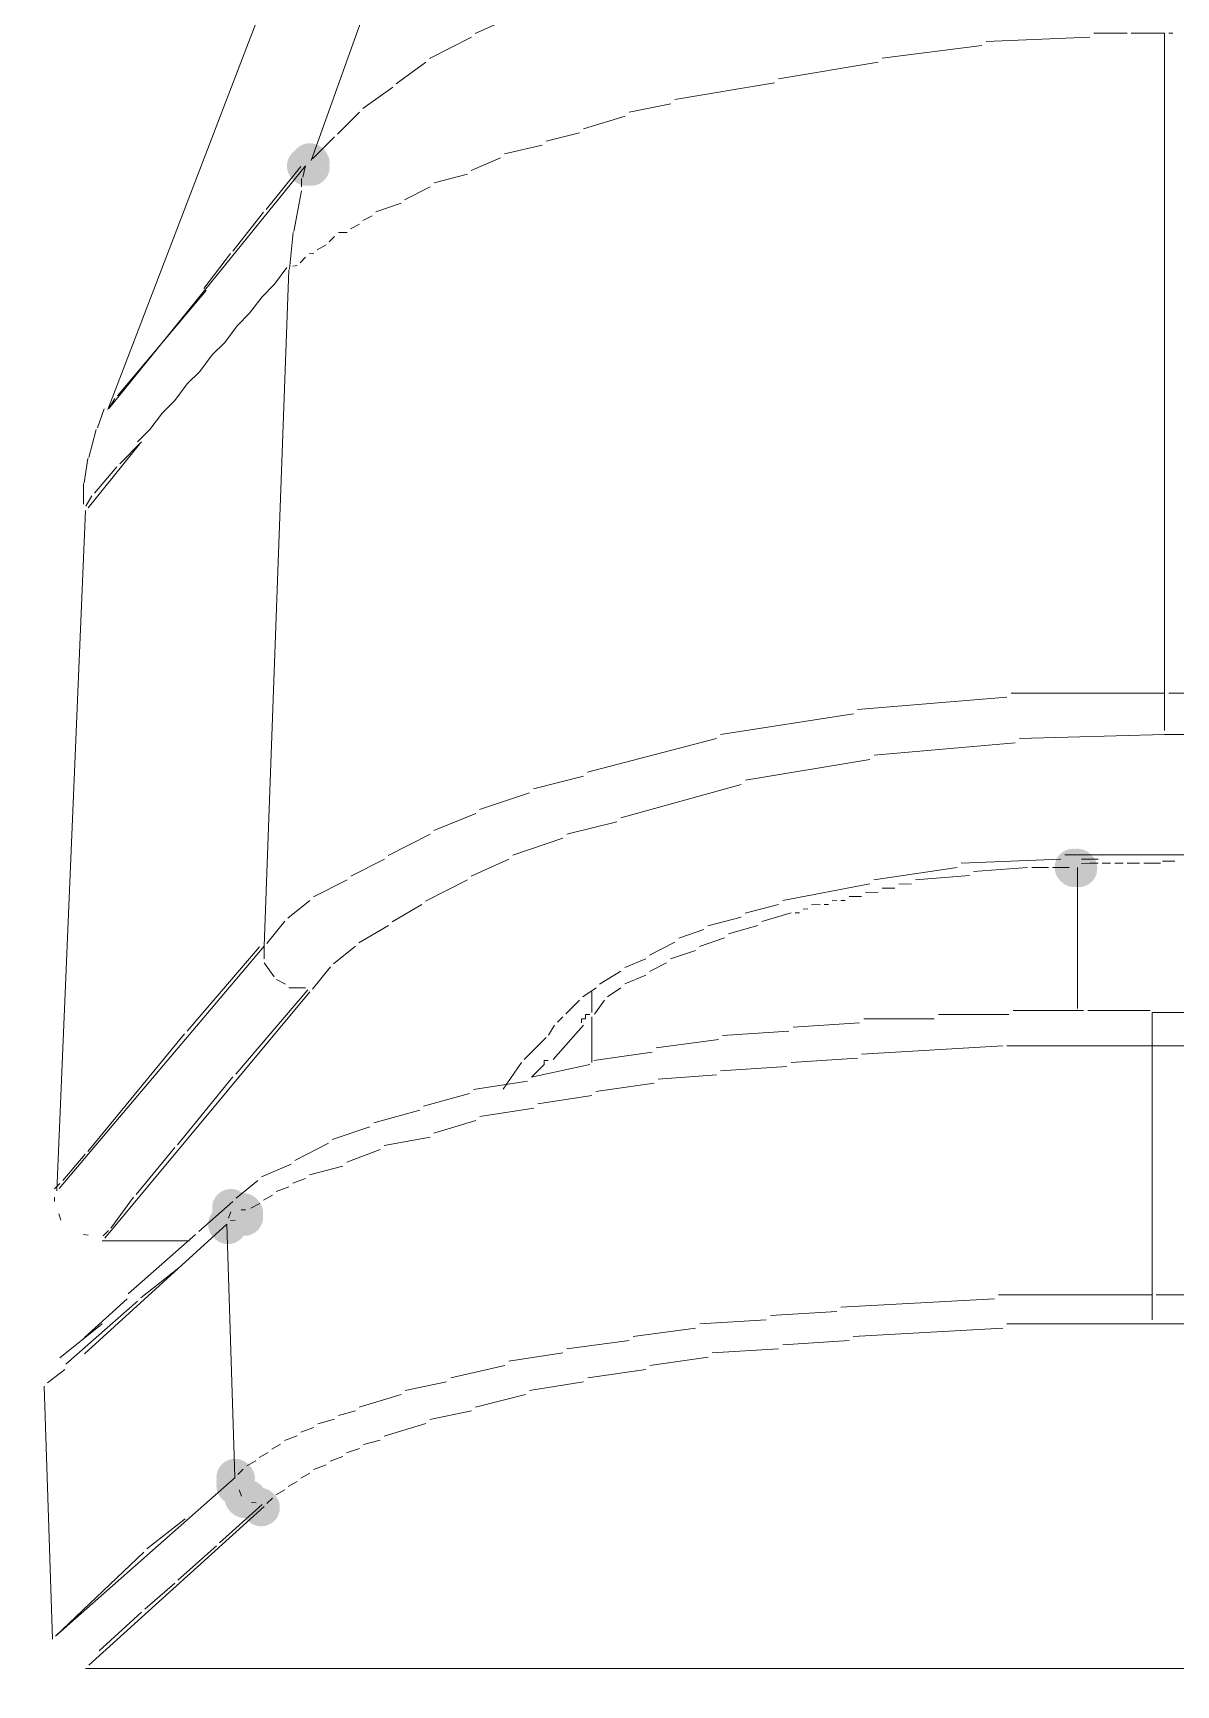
# Model space of a CAD drawing. Header units: millimetres. Extents: x 0 to 297, y 0 to 208.
# Drawn here: x 60.52 to 65.8, y 49.83 to 57.46 of the extents above; entities that cross this region are included whole.
import ezdxf

# ---------------------------------------------------------------- set-up
doc = ezdxf.new("R2010")
doc.units = ezdxf.units.MM

msp = doc.modelspace()

# ---------------------------------------------------------------- hatches: boundary and pattern name
h = msp.add_hatch(color=7)
edge = h.paths.add_edge_path(flags=0)
edge.add_spline(control_points=[(61.840494, 56.906137), (61.806949, 56.939682), (61.752057, 56.939682), (61.718512, 56.906137), (61.684967, 56.872592), (61.684967, 56.8177), (61.718512, 56.784155), (61.718512, 56.784155), (61.724156, 56.778511), (61.724156, 56.778511), (61.757701, 56.744966), (61.812593, 56.744966), (61.846138, 56.778511), (61.879683, 56.812056), (61.879683, 56.866947), (61.846138, 56.900492), (61.846138, 56.900492), (61.840494, 56.906137), (61.840494, 56.906137)], knot_values=[0, 0, 0, 0, 1, 1, 1, 2, 2, 2, 3, 3, 3, 4, 4, 4, 5, 5, 5, 6, 6, 6, 6], degree=3, periodic=1)
h = msp.add_hatch(color=7)
edge = h.paths.add_edge_path(flags=0)
edge.add_spline(control_points=[(61.840494, 56.906137), (61.806949, 56.939682), (61.752057, 56.939682), (61.718512, 56.906137), (61.684967, 56.872592), (61.684967, 56.8177), (61.718512, 56.784155), (61.718512, 56.784155), (61.724156, 56.778511), (61.724156, 56.778511), (61.757701, 56.744966), (61.812593, 56.744966), (61.846138, 56.778511), (61.879683, 56.812056), (61.879683, 56.866947), (61.846138, 56.900492), (61.846138, 56.900492), (61.840494, 56.906137), (61.840494, 56.906137)], knot_values=[0, 0, 0, 0, 1, 1, 1, 2, 2, 2, 3, 3, 3, 4, 4, 4, 5, 5, 5, 6, 6, 6, 6], degree=3, periodic=1)
h = msp.add_hatch(color=7)
edge = h.paths.add_edge_path(flags=0)
edge.add_spline(control_points=[(61.859896, 56.925187), (61.826351, 56.958732), (61.77146, 56.958732), (61.737915, 56.925187), (61.70437, 56.891642), (61.70437, 56.83675), (61.737915, 56.803205), (61.737915, 56.803205), (61.743559, 56.797561), (61.743559, 56.797561), (61.777104, 56.764016), (61.831996, 56.764016), (61.865541, 56.797561), (61.899086, 56.831106), (61.899086, 56.885997), (61.865541, 56.919542), (61.865541, 56.919542), (61.859896, 56.925187), (61.859896, 56.925187)], knot_values=[0, 0, 0, 0, 1, 1, 1, 2, 2, 2, 3, 3, 3, 4, 4, 4, 5, 5, 5, 6, 6, 6, 6], degree=3, periodic=1)
h = msp.add_hatch(color=7)
edge = h.paths.add_edge_path(flags=0)
edge.add_spline(control_points=[(61.859896, 56.906137), (61.826351, 56.939682), (61.77146, 56.939682), (61.737915, 56.906137), (61.70437, 56.872592), (61.70437, 56.8177), (61.737915, 56.784155), (61.737915, 56.784155), (61.743559, 56.778511), (61.743559, 56.778511), (61.777104, 56.744966), (61.831996, 56.744966), (61.865541, 56.778511), (61.899086, 56.812056), (61.899086, 56.866947), (61.865541, 56.900492), (61.865541, 56.900492), (61.859896, 56.906137), (61.859896, 56.906137)], knot_values=[0, 0, 0, 0, 1, 1, 1, 2, 2, 2, 3, 3, 3, 4, 4, 4, 5, 5, 5, 6, 6, 6, 6], degree=3, periodic=1)
h = msp.add_hatch(color=7)
h.dxf.hatch_style = 2
h.paths.add_polyline_path([(61.597469, 56.729964), (61.597469, 56.557456)])
h = msp.add_hatch(color=7)
h.dxf.hatch_style = 2
h.paths.add_polyline_path([(61.444364, 56.538406), (61.444364, 56.365897)])
h = msp.add_hatch(color=7)
h.dxf.hatch_style = 2
h.paths.add_polyline_path([(60.811833, 55.714317), (60.811833, 55.541808)])
h = msp.add_hatch(color=7)
h.dxf.hatch_style = 2
h.paths.add_polyline_path([(60.773381, 55.580261), (60.773381, 55.407753)])
h = msp.add_hatch(color=7)
h.dxf.hatch_style = 2
h.paths.add_polyline_path([(60.907436, 55.541808), (60.907436, 55.3693)])
h = msp.add_hatch(color=7)
h.dxf.hatch_style = 2
h.paths.add_polyline_path([(60.754331, 55.465256), (60.754331, 55.292747)])
h = msp.add_hatch(color=7)
h.dxf.hatch_style = 2
h.paths.add_polyline_path([(60.792431, 55.407753), (60.792431, 55.235244)])
h = msp.add_hatch(color=7)
edge = h.paths.add_edge_path(flags=0)
edge.add_spline(control_points=[(65.384265, 53.668866), (65.349656, 53.701312), (65.294793, 53.699542), (65.262347, 53.664933), (65.229901, 53.630324), (65.23167, 53.575461), (65.266279, 53.543015), (65.266279, 53.543015), (65.271924, 53.537723), (65.271924, 53.537723), (65.306533, 53.505277), (65.361396, 53.507047), (65.393842, 53.541656), (65.426288, 53.576265), (65.424519, 53.631128), (65.389909, 53.663574), (65.389909, 53.663574), (65.384265, 53.668866), (65.384265, 53.668866)], knot_values=[0, 0, 0, 0, 1, 1, 1, 2, 2, 2, 3, 3, 3, 4, 4, 4, 5, 5, 5, 6, 6, 6, 6], degree=3, periodic=1)
h = msp.add_hatch(color=7)
edge = h.paths.add_edge_path(flags=0)
edge.add_spline(control_points=[(65.384265, 53.668866), (65.349656, 53.701312), (65.294793, 53.699542), (65.262347, 53.664933), (65.229901, 53.630324), (65.23167, 53.575461), (65.266279, 53.543015), (65.266279, 53.543015), (65.271924, 53.537723), (65.271924, 53.537723), (65.306533, 53.505277), (65.361396, 53.507047), (65.393842, 53.541656), (65.426288, 53.576265), (65.424519, 53.631128), (65.389909, 53.663574), (65.389909, 53.663574), (65.384265, 53.668866), (65.384265, 53.668866)], knot_values=[0, 0, 0, 0, 1, 1, 1, 2, 2, 2, 3, 3, 3, 4, 4, 4, 5, 5, 5, 6, 6, 6, 6], degree=3, periodic=1)
h = msp.add_hatch(color=7)
edge = h.paths.add_edge_path(flags=0)
edge.add_spline(control_points=[(65.403315, 53.668866), (65.368706, 53.701312), (65.313843, 53.699542), (65.281397, 53.664933), (65.248951, 53.630324), (65.25072, 53.575461), (65.285329, 53.543015), (65.285329, 53.543015), (65.290974, 53.537723), (65.290974, 53.537723), (65.325583, 53.505277), (65.380446, 53.507047), (65.412892, 53.541656), (65.445338, 53.576265), (65.443569, 53.631128), (65.408959, 53.663574), (65.408959, 53.663574), (65.403315, 53.668866), (65.403315, 53.668866)], knot_values=[0, 0, 0, 0, 1, 1, 1, 2, 2, 2, 3, 3, 3, 4, 4, 4, 5, 5, 5, 6, 6, 6, 6], degree=3, periodic=1)
h = msp.add_hatch(color=7)
edge = h.paths.add_edge_path(flags=0)
edge.add_spline(control_points=[(65.403315, 53.668866), (65.368706, 53.701312), (65.313843, 53.699542), (65.281397, 53.664933), (65.248951, 53.630324), (65.25072, 53.575461), (65.285329, 53.543015), (65.285329, 53.543015), (65.290974, 53.537723), (65.290974, 53.537723), (65.325583, 53.505277), (65.380446, 53.507047), (65.412892, 53.541656), (65.445338, 53.576265), (65.443569, 53.631128), (65.408959, 53.663574), (65.408959, 53.663574), (65.403315, 53.668866), (65.403315, 53.668866)], knot_values=[0, 0, 0, 0, 1, 1, 1, 2, 2, 2, 3, 3, 3, 4, 4, 4, 5, 5, 5, 6, 6, 6, 6], degree=3, periodic=1)
h = msp.add_hatch(color=7)
h.dxf.hatch_style = 2
h.paths.add_polyline_path([(65.37325, 53.031089), (65.37325, 52.858581)])
h = msp.add_hatch(color=7)
h.dxf.hatch_style = 2
h.paths.add_polyline_path([(64.3382, 52.973586), (64.3382, 52.801078)])
h = msp.add_hatch(color=7)
h.dxf.hatch_style = 2
h.paths.add_polyline_path([(64.683217, 52.992989), (64.683217, 52.820481)])
h = msp.add_hatch(color=7)
h.dxf.hatch_style = 2
h.paths.add_polyline_path([(65.028233, 53.012039), (65.028233, 52.839531)])
h = msp.add_hatch(color=7)
h.dxf.hatch_style = 2
h.paths.add_polyline_path([(61.233403, 52.935486), (61.233403, 52.762978)])
h = msp.add_hatch(color=7)
h.dxf.hatch_style = 2
h.paths.add_polyline_path([(63.686619, 52.897033), (63.686619, 52.724525)])
h = msp.add_hatch(color=7)
h.dxf.hatch_style = 2
h.paths.add_polyline_path([(64.012233, 52.935486), (64.012233, 52.762978)])
h = msp.add_hatch(color=7)
h.dxf.hatch_style = 2
h.paths.add_polyline_path([(63.380056, 52.839531), (63.380056, 52.667022)])
h = msp.add_hatch(color=7)
h.dxf.hatch_style = 2
h.paths.add_polyline_path([(61.444364, 52.724525), (61.444364, 52.552017)])
h = msp.add_hatch(color=7)
h.dxf.hatch_style = 2
h.paths.add_polyline_path([(63.092542, 52.782028), (63.092542, 52.609519)])
h = msp.add_hatch(color=7)
h.dxf.hatch_style = 2
h.paths.add_polyline_path([(62.536564, 52.647972), (62.536564, 52.475464)])
h = msp.add_hatch(color=7)
h.dxf.hatch_style = 2
h.paths.add_polyline_path([(62.805028, 52.705475), (62.805028, 52.532967)])
h = msp.add_hatch(color=7)
h.dxf.hatch_style = 2
h.paths.add_polyline_path([(62.306553, 52.571067), (62.306553, 52.398558)])
h = msp.add_hatch(color=7)
h.dxf.hatch_style = 2
h.paths.add_polyline_path([(62.076542, 52.494514), (62.076542, 52.322006)])
h = msp.add_hatch(color=7)
h.dxf.hatch_style = 2
h.paths.add_polyline_path([(61.884983, 52.417961), (61.884983, 52.245453)])
h = msp.add_hatch(color=7)
h.dxf.hatch_style = 2
h.paths.add_polyline_path([(61.1759, 52.398558), (61.1759, 52.22605)])
h = msp.add_hatch(color=7)
h.dxf.hatch_style = 2
h.paths.add_polyline_path([(61.712475, 52.322006), (61.712475, 52.149497)])
h = msp.add_hatch(color=7)
h.dxf.hatch_style = 2
h.paths.add_polyline_path([(60.620275, 52.207), (60.620275, 52.034492)])
h = msp.add_hatch(color=7)
h.dxf.hatch_style = 2
h.paths.add_polyline_path([(60.620275, 52.18795), (60.620275, 52.015442)])
h = msp.add_hatch(color=7)
h.dxf.hatch_style = 2
h.paths.add_polyline_path([(60.620275, 52.18795), (60.620275, 52.015442)])
h = msp.add_hatch(color=7)
h.dxf.hatch_style = 2
h.paths.add_polyline_path([(60.658375, 52.245453), (60.658375, 52.072944)])
h = msp.add_hatch(color=7)
h.dxf.hatch_style = 2
h.paths.add_polyline_path([(61.559369, 52.245453), (61.559369, 52.072944)])
h = msp.add_hatch(color=7)
h.dxf.hatch_style = 2
h.paths.add_polyline_path([(60.620275, 52.168547), (60.620275, 51.996039)])
h = msp.add_hatch(color=7)
h.dxf.hatch_style = 2
h.paths.add_polyline_path([(60.620275, 52.130447), (60.620275, 51.957939)])
h = msp.add_hatch(color=7)
h.dxf.hatch_style = 2
h.paths.add_polyline_path([(60.639325, 52.111044), (60.639325, 51.938536)])
h = msp.add_hatch(color=7)
h.dxf.hatch_style = 2
h.paths.add_polyline_path([(60.639325, 52.111044), (60.639325, 51.938536)])
h = msp.add_hatch(color=7)
h.dxf.hatch_style = 2
h.paths.add_polyline_path([(60.984342, 52.168547), (60.984342, 51.996039)])
h = msp.add_hatch(color=7)
edge = h.paths.add_edge_path(flags=0)
edge.add_spline(control_points=[(61.495477, 52.095659), (61.461932, 52.129204), (61.40704, 52.129204), (61.373495, 52.095659), (61.33995, 52.062114), (61.33995, 52.007222), (61.373495, 51.973677), (61.373495, 51.973677), (61.37914, 51.968033), (61.37914, 51.968033), (61.412685, 51.934488), (61.467576, 51.934488), (61.501121, 51.968033), (61.534666, 52.001578), (61.534666, 52.05647), (61.501121, 52.090015), (61.501121, 52.090015), (61.495477, 52.095659), (61.495477, 52.095659)], knot_values=[0, 0, 0, 0, 1, 1, 1, 2, 2, 2, 3, 3, 3, 4, 4, 4, 5, 5, 5, 6, 6, 6, 6], degree=3, periodic=1)
h = msp.add_hatch(color=7)
edge = h.paths.add_edge_path(flags=0)
edge.add_spline(control_points=[(61.495477, 52.076256), (61.461932, 52.109801), (61.40704, 52.109801), (61.373495, 52.076256), (61.33995, 52.042711), (61.33995, 51.987819), (61.373495, 51.954274), (61.373495, 51.954274), (61.37914, 51.94863), (61.37914, 51.94863), (61.412685, 51.915085), (61.467576, 51.915085), (61.501121, 51.94863), (61.534666, 51.982175), (61.534666, 52.037067), (61.501121, 52.070612), (61.501121, 52.070612), (61.495477, 52.076256), (61.495477, 52.076256)], knot_values=[0, 0, 0, 0, 1, 1, 1, 2, 2, 2, 3, 3, 3, 4, 4, 4, 5, 5, 5, 6, 6, 6, 6], degree=3, periodic=1)
h = msp.add_hatch(color=7)
edge = h.paths.add_edge_path(flags=0)
edge.add_spline(control_points=[(61.55298, 52.076256), (61.519435, 52.109801), (61.464543, 52.109801), (61.430998, 52.076256), (61.397453, 52.042711), (61.397453, 51.987819), (61.430998, 51.954274), (61.430998, 51.954274), (61.436642, 51.94863), (61.436642, 51.94863), (61.470187, 51.915085), (61.525079, 51.915085), (61.558624, 51.94863), (61.592169, 51.982175), (61.592169, 52.037067), (61.558624, 52.070612), (61.558624, 52.070612), (61.55298, 52.076256), (61.55298, 52.076256)], knot_values=[0, 0, 0, 0, 1, 1, 1, 2, 2, 2, 3, 3, 3, 4, 4, 4, 5, 5, 5, 6, 6, 6, 6], degree=3, periodic=1)
h = msp.add_hatch(color=7)
h.dxf.hatch_style = 2
h.paths.add_polyline_path([(60.683201, 52.103186), (60.557349, 51.9852)])
h = msp.add_hatch(color=7)
h.dxf.hatch_style = 2
h.paths.add_polyline_path([(60.717368, 52.030213), (60.599382, 51.904362)])
h = msp.add_hatch(color=7)
h.dxf.hatch_style = 2
h.paths.add_polyline_path([(60.639325, 52.091994), (60.639325, 51.919486)])
h = msp.add_hatch(color=7)
h.dxf.hatch_style = 2
h.paths.add_polyline_path([(60.658375, 52.053542), (60.658375, 51.881033)])
h = msp.add_hatch(color=7)
h.dxf.hatch_style = 2
h.paths.add_polyline_path([(60.677778, 52.034492), (60.677778, 51.861983)])
h = msp.add_hatch(color=7)
edge = h.paths.add_edge_path(flags=0)
edge.add_spline(control_points=[(61.476427, 52.018753), (61.442882, 52.052298), (61.38799, 52.052298), (61.354445, 52.018753), (61.3209, 51.985208), (61.3209, 51.930317), (61.354445, 51.896772), (61.354445, 51.896772), (61.36009, 51.891127), (61.36009, 51.891127), (61.393635, 51.857582), (61.448526, 51.857582), (61.482071, 51.891127), (61.515616, 51.924672), (61.515616, 51.979564), (61.482071, 52.013109), (61.482071, 52.013109), (61.476427, 52.018753), (61.476427, 52.018753)], knot_values=[0, 0, 0, 0, 1, 1, 1, 2, 2, 2, 3, 3, 3, 4, 4, 4, 5, 5, 5, 6, 6, 6, 6], degree=3, periodic=1)
h = msp.add_hatch(color=7)
edge = h.paths.add_edge_path(flags=0)
edge.add_spline(control_points=[(61.53393, 52.057206), (61.500385, 52.090751), (61.445493, 52.090751), (61.411948, 52.057206), (61.378403, 52.023661), (61.378403, 51.968769), (61.411948, 51.935224), (61.411948, 51.935224), (61.417592, 51.92958), (61.417592, 51.92958), (61.451137, 51.896035), (61.506029, 51.896035), (61.539574, 51.92958), (61.573119, 51.963125), (61.573119, 52.018017), (61.539574, 52.051562), (61.539574, 52.051562), (61.53393, 52.057206), (61.53393, 52.057206)], knot_values=[0, 0, 0, 0, 1, 1, 1, 2, 2, 2, 3, 3, 3, 4, 4, 4, 5, 5, 5, 6, 6, 6, 6], degree=3, periodic=1)
h = msp.add_hatch(color=7)
edge = h.paths.add_edge_path(flags=0)
edge.add_spline(control_points=[(61.55298, 52.057206), (61.519435, 52.090751), (61.464543, 52.090751), (61.430998, 52.057206), (61.397453, 52.023661), (61.397453, 51.968769), (61.430998, 51.935224), (61.430998, 51.935224), (61.436642, 51.92958), (61.436642, 51.92958), (61.470187, 51.896035), (61.525079, 51.896035), (61.558624, 51.92958), (61.592169, 51.963125), (61.592169, 52.018017), (61.558624, 52.051562), (61.558624, 52.051562), (61.55298, 52.057206), (61.55298, 52.057206)], knot_values=[0, 0, 0, 0, 1, 1, 1, 2, 2, 2, 3, 3, 3, 4, 4, 4, 5, 5, 5, 6, 6, 6, 6], degree=3, periodic=1)
h = msp.add_hatch(color=7)
h.dxf.hatch_style = 2
h.paths.add_polyline_path([(60.740703, 52.00723), (60.614852, 51.889245)])
h = msp.add_hatch(color=7)
h.dxf.hatch_style = 2
h.paths.add_polyline_path([(60.776869, 51.990178), (60.654887, 51.868197)])
h = msp.add_hatch(color=7)
h.dxf.hatch_style = 2
h.paths.add_polyline_path([(60.696828, 52.015442), (60.696828, 51.842933)])
h = msp.add_hatch(color=7)
h.dxf.hatch_style = 2
h.paths.add_polyline_path([(60.696828, 52.015442), (60.696828, 51.842933)])
h = msp.add_hatch(color=7)
h.dxf.hatch_style = 2
h.paths.add_polyline_path([(60.715878, 52.015442), (60.715878, 51.842933)])
h = msp.add_hatch(color=7)
h.dxf.hatch_style = 2
h.paths.add_polyline_path([(60.735281, 51.996392), (60.735281, 51.823883)])
h = msp.add_hatch(color=7)
h.dxf.hatch_style = 2
h.paths.add_polyline_path([(60.735281, 51.996392), (60.735281, 51.823883)])
h = msp.add_hatch(color=7)
h.dxf.hatch_style = 2
h.paths.add_polyline_path([(60.754331, 51.996392), (60.754331, 51.823883)])
h = msp.add_hatch(color=7)
h.dxf.hatch_style = 2
h.paths.add_polyline_path([(60.792431, 51.976989), (60.792431, 51.804481)])
h = msp.add_hatch(color=7)
h.dxf.hatch_style = 2
h.paths.add_polyline_path([(60.792431, 51.976989), (60.792431, 51.804481)])
h = msp.add_hatch(color=7)
h.dxf.hatch_style = 2
h.paths.add_polyline_path([(60.811833, 51.976989), (60.811833, 51.804481)])
h = msp.add_hatch(color=7)
h.dxf.hatch_style = 2
h.paths.add_polyline_path([(60.811833, 51.976989), (60.811833, 51.804481)])
h = msp.add_hatch(color=7)
h.dxf.hatch_style = 2
h.paths.add_polyline_path([(60.830883, 51.976989), (60.830883, 51.804481)])
h = msp.add_hatch(color=7)
h.dxf.hatch_style = 2
h.paths.add_polyline_path([(60.830883, 51.976989), (60.830883, 51.804481)])
h = msp.add_hatch(color=7)
h.dxf.hatch_style = 2
h.paths.add_polyline_path([(60.869336, 52.015442), (60.869336, 51.842933)])
h = msp.add_hatch(color=7)
h.dxf.hatch_style = 2
h.paths.add_polyline_path([(61.271856, 51.996392), (61.271856, 51.823883)])
h = msp.add_hatch(color=7)
h.dxf.hatch_style = 2
h.paths.add_polyline_path([(61.003392, 51.689475), (61.003392, 51.516967)])
h = msp.add_hatch(color=7)
h.dxf.hatch_style = 2
h.paths.add_polyline_path([(60.620275, 51.421364), (60.620275, 51.248856)])
h = msp.add_hatch(color=7)
h.dxf.hatch_style = 2
h.paths.add_polyline_path([(60.661863, 51.235666), (60.539881, 51.357648)])
h = msp.add_hatch(color=7)
h.dxf.hatch_style = 2
h.paths.add_polyline_path([(60.581822, 51.363861), (60.581822, 51.191353)])
h = msp.add_hatch(color=7)
h.dxf.hatch_style = 2
h.paths.add_polyline_path([(60.581822, 51.363861), (60.581822, 51.191353)])
h = msp.add_hatch(color=7)
h.dxf.hatch_style = 2
h.paths.add_polyline_path([(60.581822, 51.363861), (60.581822, 51.191353)])
h = msp.add_hatch(color=7)
h.dxf.hatch_style = 2
h.paths.add_polyline_path([(60.581822, 51.363861), (60.581822, 51.191353)])
h = msp.add_hatch(color=7)
h.dxf.hatch_style = 2
h.paths.add_polyline_path([(60.581822, 51.363861), (60.581822, 51.191353)])
h = msp.add_hatch(color=7)
h.dxf.hatch_style = 2
h.paths.add_polyline_path([(60.581822, 51.363861), (60.581822, 51.191353)])
h = msp.add_hatch(color=7)
h.dxf.hatch_style = 2
h.paths.add_polyline_path([(60.581822, 51.344458), (60.581822, 51.17195)])
h = msp.add_hatch(color=7)
h.dxf.hatch_style = 2
h.paths.add_polyline_path([(60.581822, 51.344458), (60.581822, 51.17195)])
h = msp.add_hatch(color=7)
h.dxf.hatch_style = 2
h.paths.add_polyline_path([(60.581822, 51.344458), (60.581822, 51.17195)])
h = msp.add_hatch(color=7)
h.dxf.hatch_style = 2
h.paths.add_polyline_path([(60.581822, 51.344458), (60.581822, 51.17195)])
h = msp.add_hatch(color=7)
h.dxf.hatch_style = 2
h.paths.add_polyline_path([(60.581822, 51.344458), (60.581822, 51.17195)])
h = msp.add_hatch(color=7)
h.dxf.hatch_style = 2
h.paths.add_polyline_path([(60.581822, 51.344458), (60.581822, 51.17195)])
h = msp.add_hatch(color=7)
h.dxf.hatch_style = 2
h.paths.add_polyline_path([(60.600872, 51.401961), (60.600872, 51.229453)])
h = msp.add_hatch(color=7)
h.dxf.hatch_style = 2
h.paths.add_polyline_path([(60.600872, 51.401961), (60.600872, 51.229453)])
h = msp.add_hatch(color=7)
h.dxf.hatch_style = 2
h.paths.add_polyline_path([(60.600872, 51.401961), (60.600872, 51.229453)])
h = msp.add_hatch(color=7)
h.dxf.hatch_style = 2
h.paths.add_polyline_path([(60.600872, 51.401961), (60.600872, 51.229453)])
h = msp.add_hatch(color=7)
h.dxf.hatch_style = 2
h.paths.add_polyline_path([(60.600872, 51.382911), (60.600872, 51.210403)])
h = msp.add_hatch(color=7)
h.dxf.hatch_style = 2
h.paths.add_polyline_path([(60.600872, 51.382911), (60.600872, 51.210403)])
h = msp.add_hatch(color=7)
h.dxf.hatch_style = 2
h.paths.add_polyline_path([(60.600872, 51.382911), (60.600872, 51.210403)])
h = msp.add_hatch(color=7)
h.dxf.hatch_style = 2
h.paths.add_polyline_path([(60.600872, 51.382911), (60.600872, 51.210403)])
h = msp.add_hatch(color=7)
h.dxf.hatch_style = 2
h.paths.add_polyline_path([(60.600872, 51.382911), (60.600872, 51.210403)])
h = msp.add_hatch(color=7)
h.dxf.hatch_style = 2
h.paths.add_polyline_path([(60.620275, 51.401961), (60.620275, 51.229453)])
h = msp.add_hatch(color=7)
h.dxf.hatch_style = 2
h.paths.add_polyline_path([(60.620275, 51.401961), (60.620275, 51.229453)])
h = msp.add_hatch(color=7)
h.dxf.hatch_style = 2
h.paths.add_polyline_path([(60.620275, 51.401961), (60.620275, 51.229453)])
h = msp.add_hatch(color=7)
h.dxf.hatch_style = 2
h.paths.add_polyline_path([(60.620275, 51.401961), (60.620275, 51.229453)])
h = msp.add_hatch(color=7)
h.dxf.hatch_style = 2
h.paths.add_polyline_path([(60.642813, 51.178163), (60.520831, 51.300145)])
h = msp.add_hatch(color=7)
h.dxf.hatch_style = 2
h.paths.add_polyline_path([(60.562772, 51.306358), (60.562772, 51.13385)])
h = msp.add_hatch(color=7)
h.dxf.hatch_style = 2
h.paths.add_polyline_path([(60.562772, 51.306358), (60.562772, 51.13385)])
h = msp.add_hatch(color=7)
h.dxf.hatch_style = 2
h.paths.add_polyline_path([(60.562772, 51.306358), (60.562772, 51.13385)])
h = msp.add_hatch(color=7)
h.dxf.hatch_style = 2
h.paths.add_polyline_path([(60.562772, 51.306358), (60.562772, 51.13385)])
h = msp.add_hatch(color=7)
h.dxf.hatch_style = 2
h.paths.add_polyline_path([(60.581822, 51.325408), (60.581822, 51.1529)])
h = msp.add_hatch(color=7)
h.dxf.hatch_style = 2
h.paths.add_polyline_path([(60.581822, 51.325408), (60.581822, 51.1529)])
h = msp.add_hatch(color=7)
h.dxf.hatch_style = 2
h.paths.add_polyline_path([(60.581822, 51.325408), (60.581822, 51.1529)])
h = msp.add_hatch(color=7)
edge = h.paths.add_edge_path(flags=0)
edge.add_spline(control_points=[(61.51488, 50.849648), (61.481335, 50.883193), (61.426443, 50.883193), (61.392898, 50.849648), (61.359353, 50.816103), (61.359353, 50.761211), (61.392898, 50.727666), (61.392898, 50.727666), (61.398542, 50.722022), (61.398542, 50.722022), (61.432087, 50.688477), (61.486979, 50.688477), (61.520524, 50.722022), (61.554069, 50.755567), (61.554069, 50.810458), (61.520524, 50.844003), (61.520524, 50.844003), (61.51488, 50.849648), (61.51488, 50.849648)], knot_values=[0, 0, 0, 0, 1, 1, 1, 2, 2, 2, 3, 3, 3, 4, 4, 4, 5, 5, 5, 6, 6, 6, 6], degree=3, periodic=1)
h = msp.add_hatch(color=7)
edge = h.paths.add_edge_path(flags=0)
edge.add_spline(control_points=[(61.51488, 50.830598), (61.481335, 50.864143), (61.426443, 50.864143), (61.392898, 50.830598), (61.359353, 50.797053), (61.359353, 50.742161), (61.392898, 50.708616), (61.392898, 50.708616), (61.398542, 50.702972), (61.398542, 50.702972), (61.432087, 50.669427), (61.486979, 50.669427), (61.520524, 50.702972), (61.554069, 50.736517), (61.554069, 50.791408), (61.520524, 50.824953), (61.520524, 50.824953), (61.51488, 50.830598), (61.51488, 50.830598)], knot_values=[0, 0, 0, 0, 1, 1, 1, 2, 2, 2, 3, 3, 3, 4, 4, 4, 5, 5, 5, 6, 6, 6, 6], degree=3, periodic=1)
h = msp.add_hatch(color=7)
edge = h.paths.add_edge_path(flags=0)
edge.add_spline(control_points=[(61.51488, 50.811548), (61.481335, 50.845093), (61.426443, 50.845093), (61.392898, 50.811548), (61.359353, 50.778003), (61.359353, 50.723111), (61.392898, 50.689566), (61.392898, 50.689566), (61.398542, 50.683922), (61.398542, 50.683922), (61.432087, 50.650377), (61.486979, 50.650377), (61.520524, 50.683922), (61.554069, 50.717467), (61.554069, 50.772358), (61.520524, 50.805903), (61.520524, 50.805903), (61.51488, 50.811548), (61.51488, 50.811548)], knot_values=[0, 0, 0, 0, 1, 1, 1, 2, 2, 2, 3, 3, 3, 4, 4, 4, 5, 5, 5, 6, 6, 6, 6], degree=3, periodic=1)
h = msp.add_hatch(color=7)
edge = h.paths.add_edge_path(flags=0)
edge.add_spline(control_points=[(61.55298, 50.754045), (61.519435, 50.78759), (61.464543, 50.78759), (61.430998, 50.754045), (61.397453, 50.7205), (61.397453, 50.665608), (61.430998, 50.632063), (61.430998, 50.632063), (61.436642, 50.626419), (61.436642, 50.626419), (61.470187, 50.592874), (61.525079, 50.592874), (61.558624, 50.626419), (61.592169, 50.659964), (61.592169, 50.714856), (61.558624, 50.748401), (61.558624, 50.748401), (61.55298, 50.754045), (61.55298, 50.754045)], knot_values=[0, 0, 0, 0, 1, 1, 1, 2, 2, 2, 3, 3, 3, 4, 4, 4, 5, 5, 5, 6, 6, 6, 6], degree=3, periodic=1)
h = msp.add_hatch(color=7)
edge = h.paths.add_edge_path(flags=0)
edge.add_spline(control_points=[(61.572383, 50.754045), (61.538838, 50.78759), (61.483946, 50.78759), (61.450401, 50.754045), (61.416856, 50.7205), (61.416856, 50.665608), (61.450401, 50.632063), (61.450401, 50.632063), (61.456045, 50.626419), (61.456045, 50.626419), (61.48959, 50.592874), (61.544482, 50.592874), (61.578027, 50.626419), (61.611572, 50.659964), (61.611572, 50.714856), (61.578027, 50.748401), (61.578027, 50.748401), (61.572383, 50.754045), (61.572383, 50.754045)], knot_values=[0, 0, 0, 0, 1, 1, 1, 2, 2, 2, 3, 3, 3, 4, 4, 4, 5, 5, 5, 6, 6, 6, 6], degree=3, periodic=1)
h = msp.add_hatch(color=7)
edge = h.paths.add_edge_path(flags=0)
edge.add_spline(control_points=[(61.629885, 50.715592), (61.59634, 50.749137), (61.541449, 50.749137), (61.507904, 50.715592), (61.474359, 50.682047), (61.474359, 50.627156), (61.507904, 50.593611), (61.507904, 50.593611), (61.513548, 50.587966), (61.513548, 50.587966), (61.547093, 50.554421), (61.601985, 50.554421), (61.63553, 50.587966), (61.669075, 50.621511), (61.669075, 50.676403), (61.63553, 50.709948), (61.63553, 50.709948), (61.629885, 50.715592), (61.629885, 50.715592)], knot_values=[0, 0, 0, 0, 1, 1, 1, 2, 2, 2, 3, 3, 3, 4, 4, 4, 5, 5, 5, 6, 6, 6, 6], degree=3, periodic=1)
h = msp.add_hatch(color=7)
h.dxf.hatch_style = 2
h.paths.add_polyline_path([(61.367458, 50.558822), (61.367458, 50.386314)])
h = msp.add_hatch(color=7)
h.dxf.hatch_style = 2
h.paths.add_polyline_path([(61.1759, 50.386314), (61.1759, 50.213806)])
h = msp.add_hatch(color=7)
h.dxf.hatch_style = 2
h.paths.add_polyline_path([(61.022442, 50.252258), (61.022442, 50.07975)])
h = msp.add_hatch(color=7)
h.dxf.hatch_style = 2
h.paths.add_polyline_path([(60.600872, 50.137253), (60.600872, 49.964744)])
h = msp.add_hatch(color=7)
h.dxf.hatch_style = 2
h.paths.add_polyline_path([(60.600872, 50.137253), (60.600872, 49.964744)])
h = msp.add_hatch(color=7)
h.dxf.hatch_style = 2
h.paths.add_polyline_path([(60.600872, 50.137253), (60.600872, 49.964744)])
h = msp.add_hatch(color=7)
h.dxf.hatch_style = 2
h.paths.add_polyline_path([(60.659865, 50.094521), (60.541879, 49.96867)])
h = msp.add_hatch(color=7)
h.dxf.hatch_style = 2
h.paths.add_polyline_path([(60.683201, 50.052489), (60.557349, 49.934503)])
h = msp.add_hatch(color=7)
h.dxf.hatch_style = 2
h.paths.add_polyline_path([(60.600872, 50.11785), (60.600872, 49.945342)])
h = msp.add_hatch(color=7)
h.dxf.hatch_style = 2
h.paths.add_polyline_path([(60.620275, 50.0988), (60.620275, 49.926292)])
h = msp.add_hatch(color=7)
h.dxf.hatch_style = 2
h.paths.add_polyline_path([(60.620275, 50.0988), (60.620275, 49.926292)])
h = msp.add_hatch(color=7)
h.dxf.hatch_style = 2
h.paths.add_polyline_path([(60.620275, 50.07975), (60.620275, 49.907242)])
h = msp.add_hatch(color=7)
h.dxf.hatch_style = 2
h.paths.add_polyline_path([(60.639325, 50.060347), (60.639325, 49.887839)])
h = msp.add_hatch(color=7)
h.dxf.hatch_style = 2
h.paths.add_polyline_path([(60.698318, 50.037019), (60.580332, 49.911167)])
h = msp.add_hatch(color=7)
h.dxf.hatch_style = 2
h.paths.add_polyline_path([(60.757819, 49.996984), (60.635837, 49.875002)])
h = msp.add_hatch(color=7)
h.dxf.hatch_style = 2
h.paths.add_polyline_path([(60.658375, 50.041297), (60.658375, 49.868789)])
h = msp.add_hatch(color=7)
h.dxf.hatch_style = 2
h.paths.add_polyline_path([(60.658375, 50.041297), (60.658375, 49.868789)])
h = msp.add_hatch(color=7)
h.dxf.hatch_style = 2
h.paths.add_polyline_path([(60.658375, 50.022247), (60.658375, 49.849739)])
h = msp.add_hatch(color=7)
h.dxf.hatch_style = 2
h.paths.add_polyline_path([(60.658375, 50.022247), (60.658375, 49.849739)])
h = msp.add_hatch(color=7)
h.dxf.hatch_style = 2
h.paths.add_polyline_path([(60.677778, 50.022247), (60.677778, 49.849739)])
h = msp.add_hatch(color=7)
h.dxf.hatch_style = 2
h.paths.add_polyline_path([(60.677778, 50.022247), (60.677778, 49.849739)])
h = msp.add_hatch(color=7)
h.dxf.hatch_style = 2
h.paths.add_polyline_path([(60.696828, 50.022247), (60.696828, 49.849739)])
h = msp.add_hatch(color=7)
h.dxf.hatch_style = 2
h.paths.add_polyline_path([(60.715878, 50.002844), (60.715878, 49.830336)])
h = msp.add_hatch(color=7)
h.dxf.hatch_style = 2
h.paths.add_polyline_path([(60.715878, 50.002844), (60.715878, 49.830336)])
h = msp.add_hatch(color=7)
h.dxf.hatch_style = 2
h.paths.add_polyline_path([(60.735281, 50.002844), (60.735281, 49.830336)])
h = msp.add_hatch(color=7)
h.dxf.hatch_style = 2
h.paths.add_polyline_path([(60.735281, 50.002844), (60.735281, 49.830336)])

# ---------------------------------------------------------------- linework, layer by layer
at = {"color": 7, "lineweight": 15}
for points in [[(64.041161, 63.112243), (61.805256, 56.870546)], [(63.677094, 63.05474), (60.866514, 55.721196)], [(62.738, 57.535179), (62.563375, 57.45651)], [(65.574333, 57.458274), (65.420875, 57.458274)], [(65.746842, 57.458274), (65.593383, 57.458274)], [(65.746842, 57.458274), (65.746842, 54.238471)], [(65.785294, 57.458274), (65.765892, 57.458274)], [(62.546089, 57.439224), (62.352414, 57.341151)], [(64.903703, 57.400771), (64.443328, 57.343268)], [(65.401825, 57.439224), (64.922753, 57.419821)], [(62.335481, 57.324218), (62.197544, 57.224382)], [(64.424631, 57.324218), (63.964256, 57.247313)], [(63.945206, 57.228263), (63.484831, 57.151357)], [(62.182022, 57.209213), (62.044086, 57.109729)], [(62.028917, 57.094207), (61.927317, 56.992607)], [(63.255525, 57.075157), (63.062556, 57.016243)], [(63.466133, 57.13266), (63.273869, 57.093501)], [(63.044564, 56.998251), (62.8904, 56.959093)], [(61.913911, 56.979201), (61.812311, 56.877954)], [(62.872056, 56.940749), (62.698842, 56.90159)], [(61.779503, 56.845146), (60.871806, 55.726488)], [(61.597469, 56.64371), (61.757983, 56.842676)], [(61.779503, 56.845146), (61.76645, 56.79364)], [(62.680497, 56.883246), (62.544325, 56.823979)], [(61.760453, 56.787643), (61.760453, 56.74919)], [(62.527039, 56.806693), (62.372875, 56.767535)], [(61.760453, 56.73014), (61.725881, 56.54211)], [(62.354531, 56.74919), (62.237056, 56.689218)], [(61.444364, 56.452151), (61.585475, 56.631715)], [(62.086419, 56.615135), (62.044792, 56.592557)], [(62.220475, 56.672638), (62.104058, 56.632774)], [(61.722, 56.538582), (61.705067, 56.36819)], [(61.971414, 56.538582), (61.931903, 56.537524)], [(62.028917, 56.576682), (61.987289, 56.554457)], [(61.875458, 56.481079), (61.833831, 56.458501)], [(61.913911, 56.519179), (61.888864, 56.494485)], [(61.309956, 56.279643), (61.432369, 56.44051)], [(61.741403, 56.385124), (61.720236, 56.383007)], [(61.779503, 56.423576), (61.754808, 56.398529)], [(61.817956, 56.442626), (61.796789, 56.44051)], [(61.003392, 55.57056), (61.060894, 55.628063), (61.118397, 55.704615), (61.1759, 55.762118), (61.233403, 55.839024), (61.290906, 55.896526), (61.348408, 55.973079), (61.405911, 56.030582), (61.463414, 56.107135), (61.520917, 56.164638), (61.578419, 56.24119), (61.635922, 56.298693), (61.693425, 56.375599)], [(61.70295, 56.366074), (61.58865, 53.242579)], [(61.319833, 56.270118), (60.910258, 55.784343)], [(60.897911, 55.771643), (60.870394, 55.725076)], [(60.849933, 55.724018), (60.818889, 55.635118)], [(60.811833, 55.628063), (60.778672, 55.499299)], [(61.012917, 55.561035), (60.77585, 55.266465)], [(61.022442, 55.57056), (60.921194, 55.46896)], [(60.773381, 55.494007), (60.757506, 55.382176)], [(60.907436, 55.455554), (60.805131, 55.333846)], [(60.754331, 55.379001), (60.754331, 55.283046)], [(60.792431, 55.321499), (60.764914, 55.274579)], [(60.763856, 55.254471), (60.630506, 52.111926)], [(65.746842, 54.410979), (65.037758, 54.410979)], [(69.714181, 54.410979), (65.765892, 54.410979)], [(65.018708, 54.391929), (64.328675, 54.334426)], [(64.309625, 54.315376), (63.695792, 54.219068)], [(63.677094, 54.200371), (63.082311, 54.046207)], [(65.056808, 54.180968), (64.405228, 54.123465)], [(65.746842, 54.219421), (65.076211, 54.200371)], [(65.746842, 54.219421), (69.695131, 54.219421)], [(64.386178, 54.104415), (63.810797, 54.008107)], [(63.063614, 54.027863), (62.832897, 53.969301)], [(62.814553, 53.950957), (62.583131, 53.872993)], [(63.7921, 53.98941), (63.235417, 53.835246)], [(62.565492, 53.855354), (62.372169, 53.777038)], [(63.217072, 53.816901), (62.986356, 53.758693)], [(62.354531, 53.759399), (62.160503, 53.661326)], [(62.968011, 53.740349), (62.736589, 53.662385)], [(62.143922, 53.644393), (61.987994, 53.565371)], [(62.718597, 53.644393), (62.544325, 53.565724)], [(65.267769, 53.644393), (64.807747, 53.625343)], [(65.746842, 53.663443), (65.286819, 53.663443)], [(65.440278, 53.644393), (65.363019, 53.64404)], [(65.535881, 53.663443), (65.458975, 53.66309)], [(65.794819, 53.634868), (65.775769, 53.634868), (65.756367, 53.634868), (65.737317, 53.634868)], [(65.746842, 53.663443), (70.423264, 53.663443)], [(64.788697, 53.60594), (64.404875, 53.548438)], [(64.8462, 53.56784), (64.596786, 53.548438)], [(65.114311, 53.60594), (64.864897, 53.58689)], [(65.210267, 53.60594), (65.133714, 53.60594)], [(65.306222, 53.60594), (65.229317, 53.60594)], [(65.344322, 53.60594), (65.344322, 52.95436)], [(65.401825, 53.625343), (65.362667, 53.624285)], [(65.401825, 53.625343), (65.440278, 53.625343)], [(65.459328, 53.625343), (65.497781, 53.625343)], [(65.516831, 53.625343), (65.555283, 53.625343)], [(65.574333, 53.625343), (65.631836, 53.625343)], [(65.650886, 53.625343), (65.727792, 53.625343)], [(61.971414, 53.54879), (61.815486, 53.469415)], [(62.527039, 53.54879), (62.333011, 53.450365)], [(64.386178, 53.529388), (63.983306, 53.452482)], [(64.424631, 53.491288), (64.366422, 53.490582)], [(64.501183, 53.510338), (64.442975, 53.509632)], [(64.577736, 53.529388), (64.519881, 53.529035)], [(61.798906, 53.452835), (61.698364, 53.371696)], [(62.316431, 53.433785), (62.1792, 53.354057)], [(63.964608, 53.433785), (63.810092, 53.394274)], [(64.098664, 53.414382), (64.077497, 53.412265)], [(64.156167, 53.433785), (64.116656, 53.432726)], [(64.194619, 53.433785), (64.175217, 53.433785)], [(64.232719, 53.452835), (64.211553, 53.450718)], [(64.271172, 53.452835), (64.252122, 53.452835)], [(64.347725, 53.471885), (64.289869, 53.471532)], [(61.6839, 53.356879), (61.600292, 53.254221)], [(62.162972, 53.337829), (62.025742, 53.258101)], [(63.7921, 53.376282), (63.637583, 53.336771)], [(63.868653, 53.337829), (63.733186, 53.298318)], [(64.022111, 53.395332), (63.886644, 53.355821)], [(64.060211, 53.395332), (64.041161, 53.395332)], [(63.485183, 53.261276), (63.367708, 53.200951)], [(63.619592, 53.318779), (63.502822, 53.278915)], [(63.715194, 53.280326), (63.598778, 53.240463)], [(61.587944, 53.241874), (60.642147, 52.123568)], [(61.233403, 52.849232), (61.566072, 53.239051)], [(61.587944, 53.241874), (61.587944, 53.184371)], [(62.009514, 53.241874), (61.909325, 53.160735)], [(63.351128, 53.184371), (63.253408, 53.144154)], [(63.581139, 53.222824), (63.464722, 53.18296)], [(61.587944, 53.165321), (61.633806, 53.100057)], [(61.894508, 53.146271), (61.8109, 53.04326)], [(63.236122, 53.126868), (63.136992, 53.06619)], [(63.351128, 53.107818), (63.253408, 53.067601)], [(63.447083, 53.165321), (63.367708, 53.124399)], [(61.798906, 53.031265), (60.852756, 51.893557)], [(61.789381, 53.04079), (61.456711, 52.650618)], [(61.645447, 53.088768), (61.687075, 53.06619)], [(61.70295, 53.050315), (61.779856, 53.049963)], [(63.121117, 53.050315), (63.059733, 53.007982)], [(63.102067, 53.031265), (63.102067, 52.93531)], [(63.236122, 53.050315), (63.174739, 53.007982)], [(63.044564, 52.992813), (62.981417, 52.929665)], [(63.159569, 52.992813), (63.113708, 52.927549)], [(65.37325, 52.944835), (65.047283, 52.944835)], [(65.679814, 52.944835), (65.3923, 52.944835)], [(62.929558, 52.877807), (62.901689, 52.830888)], [(63.063614, 52.877807), (62.923208, 52.717999)], [(62.968011, 52.91626), (62.942964, 52.891213)], [(63.054089, 52.887332), (63.054089, 52.906735), (63.073139, 52.906735), (63.073139, 52.925785), (63.092542, 52.925785)], [(63.102067, 52.91626), (63.102067, 52.705299)], [(64.3382, 52.887332), (64.031283, 52.868282)], [(64.683217, 52.906735), (64.35725, 52.906382)], [(65.028233, 52.925785), (64.702267, 52.925785)], [(65.689339, 52.93531), (65.689339, 51.517143)], [(65.689339, 52.93531), (81.290231, 52.93531)], [(60.773381, 52.293254), (61.221056, 52.836885)], [(62.891106, 52.820304), (62.789858, 52.719057)], [(63.686619, 52.810779), (63.398753, 52.771974)], [(64.012233, 52.849232), (63.705669, 52.829829)], [(62.824078, 52.638271), (62.843481, 52.657321), (62.862531, 52.676724), (62.881581, 52.695774), (62.881581, 52.714824), (62.900631, 52.714824)], [(63.380056, 52.753276), (63.111239, 52.714471)], [(64.328675, 52.724349), (64.021758, 52.705299)], [(64.999306, 52.781851), (64.347725, 52.743751)], [(65.689339, 52.781851), (65.018708, 52.781851)], [(65.689339, 52.781851), (81.290231, 52.781851)], [(61.444364, 52.638271), (61.188247, 52.324651)], [(62.7761, 52.705299), (62.691433, 52.582179)], [(63.092542, 52.695774), (62.823372, 52.637565)], [(63.677094, 52.647796), (63.408631, 52.628393)], [(64.002708, 52.686249), (63.696144, 52.666846)], [(62.536564, 52.561718), (62.324897, 52.503157)], [(62.805028, 52.619221), (62.555261, 52.580415)], [(63.389581, 52.609343), (63.120764, 52.57089)], [(62.833603, 52.49469), (62.584189, 52.455885)], [(63.102067, 52.55184), (62.8523, 52.513388)], [(62.306553, 52.484813), (62.094886, 52.426604)], [(62.565492, 52.437188), (62.372522, 52.378274)], [(62.076542, 52.40826), (61.902975, 52.349346)], [(62.354531, 52.360282), (62.143217, 52.321476)], [(60.658375, 52.159199), (60.761033, 52.280907)], [(61.1759, 52.312304), (60.996689, 52.09464)], [(61.884983, 52.331707), (61.729408, 52.252685)], [(62.124519, 52.302779), (61.96965, 52.243865)], [(61.712475, 52.235751), (61.576303, 52.176132)], [(61.952011, 52.226226), (61.797847, 52.186715)], [(60.620275, 52.120746), (60.644969, 52.14544)], [(61.559369, 52.159199), (61.458828, 52.07806)], [(61.70295, 52.130271), (61.643331, 52.109104)], [(61.779503, 52.168724), (61.720236, 52.147557)], [(60.620275, 52.082293), (60.620275, 52.063243)], [(60.984342, 52.082293), (60.880625, 51.940476)], [(61.444364, 52.063243), (61.285967, 51.924249)], [(61.568894, 52.053718), (61.527267, 52.031493)], [(61.626397, 52.092171), (61.584769, 52.069593)], [(60.639325, 52.00574), (60.649908, 51.976107)], [(61.415436, 51.957763), (60.758917, 51.358746)], [(61.415436, 51.957763), (61.453183, 50.789363)], [(61.434486, 52.015265), (61.423903, 51.985632)], [(61.453889, 51.977165), (61.432722, 51.975049)], [(61.501867, 52.02479), (61.482464, 52.02479)], [(60.754331, 51.910138), (60.775497, 51.908021)], [(60.840408, 51.88121), (61.242928, 51.88121)], [(60.869336, 51.929188), (60.844642, 51.904493)], [(61.271856, 51.910138), (60.960353, 51.636735)], [(61.19495, 51.756679), (61.018561, 51.61839)], [(61.003392, 51.603221), (60.672839, 51.311121)], [(60.955414, 51.612746), (60.758917, 51.435299)], [(64.961206, 51.612746), (64.251769, 51.574646)], [(65.689339, 51.632149), (64.980256, 51.632149)], [(81.290231, 51.632149), (65.708389, 51.632149)], [(60.840408, 51.498093), (60.644617, 51.340401)], [(63.907106, 51.517143), (63.600189, 51.49774)], [(64.232719, 51.555243), (63.926156, 51.536193)], [(65.689339, 51.498093), (65.018708, 51.498093)], [(65.689339, 51.498093), (81.270828, 51.498093)], [(63.274575, 51.421188), (62.986708, 51.382735)], [(63.581139, 51.47869), (63.293272, 51.440238)], [(64.290222, 51.421188), (63.983658, 51.401785)], [(64.999306, 51.47869), (64.309272, 51.440238)], [(62.968011, 51.363685), (62.718244, 51.324879)], [(63.638642, 51.344635), (63.369825, 51.305829)], [(63.964608, 51.383088), (63.657692, 51.363685)], [(60.6679, 51.287132), (60.587114, 51.225396)], [(62.699547, 51.306182), (62.449781, 51.247974)], [(63.351128, 51.287132), (63.082664, 51.248326)], [(60.572297, 51.210579), (60.610044, 50.041826)], [(62.431083, 51.229629), (62.238819, 51.190471)], [(63.063614, 51.229629), (62.8142, 51.190824)], [(62.220475, 51.172126), (62.027506, 51.113565)], [(62.795503, 51.172126), (62.564433, 51.113918)], [(61.913911, 51.057121), (61.835594, 51.03666)], [(62.009514, 51.095574), (61.93155, 51.07476)], [(62.335481, 51.038071), (62.142511, 50.979157)], [(62.546089, 51.095574), (62.353825, 51.056415)], [(61.741403, 50.980568), (61.681783, 50.959401)], [(61.817956, 51.018668), (61.758336, 50.997501)], [(62.124519, 50.961165), (62.046556, 50.940704)], [(61.606994, 50.903663), (61.565719, 50.881438)], [(61.664497, 50.942115), (61.623222, 50.91989)], [(61.952011, 50.884613), (61.892744, 50.863446)], [(62.028917, 50.923065), (61.969297, 50.901899)], [(61.491989, 50.82711), (61.467294, 50.802415)], [(61.549492, 50.865563), (61.508217, 50.842985)], [(61.798906, 50.80806), (61.757278, 50.785482)], [(61.875458, 50.84616), (61.815839, 50.824993)], [(61.453889, 50.788657), (60.624861, 50.055585)], [(61.472939, 50.731154), (61.483522, 50.701521)], [(61.6839, 50.731154), (61.642272, 50.708929)], [(61.741403, 50.769607), (61.699775, 50.747382)], [(61.587944, 50.654601), (60.777967, 49.921529)], [(61.578419, 50.664126), (61.381569, 50.486679)], [(61.530442, 50.673651), (61.551608, 50.671888)], [(61.626397, 50.693054), (61.60135, 50.66836)], [(61.223878, 50.597099), (61.047136, 50.45881)], [(61.032319, 50.44364), (60.624508, 50.055232)], [(61.367458, 50.472568), (61.190011, 50.314171)], [(61.1759, 50.30006), (61.036906, 50.180468)], [(61.022442, 50.166004), (60.825944, 49.988557)], [(60.763856, 49.907065), (81.213325, 49.907065)]]:
    msp.add_lwpolyline(points, dxfattribs=at)

doc.saveas('drawing.dxf')
